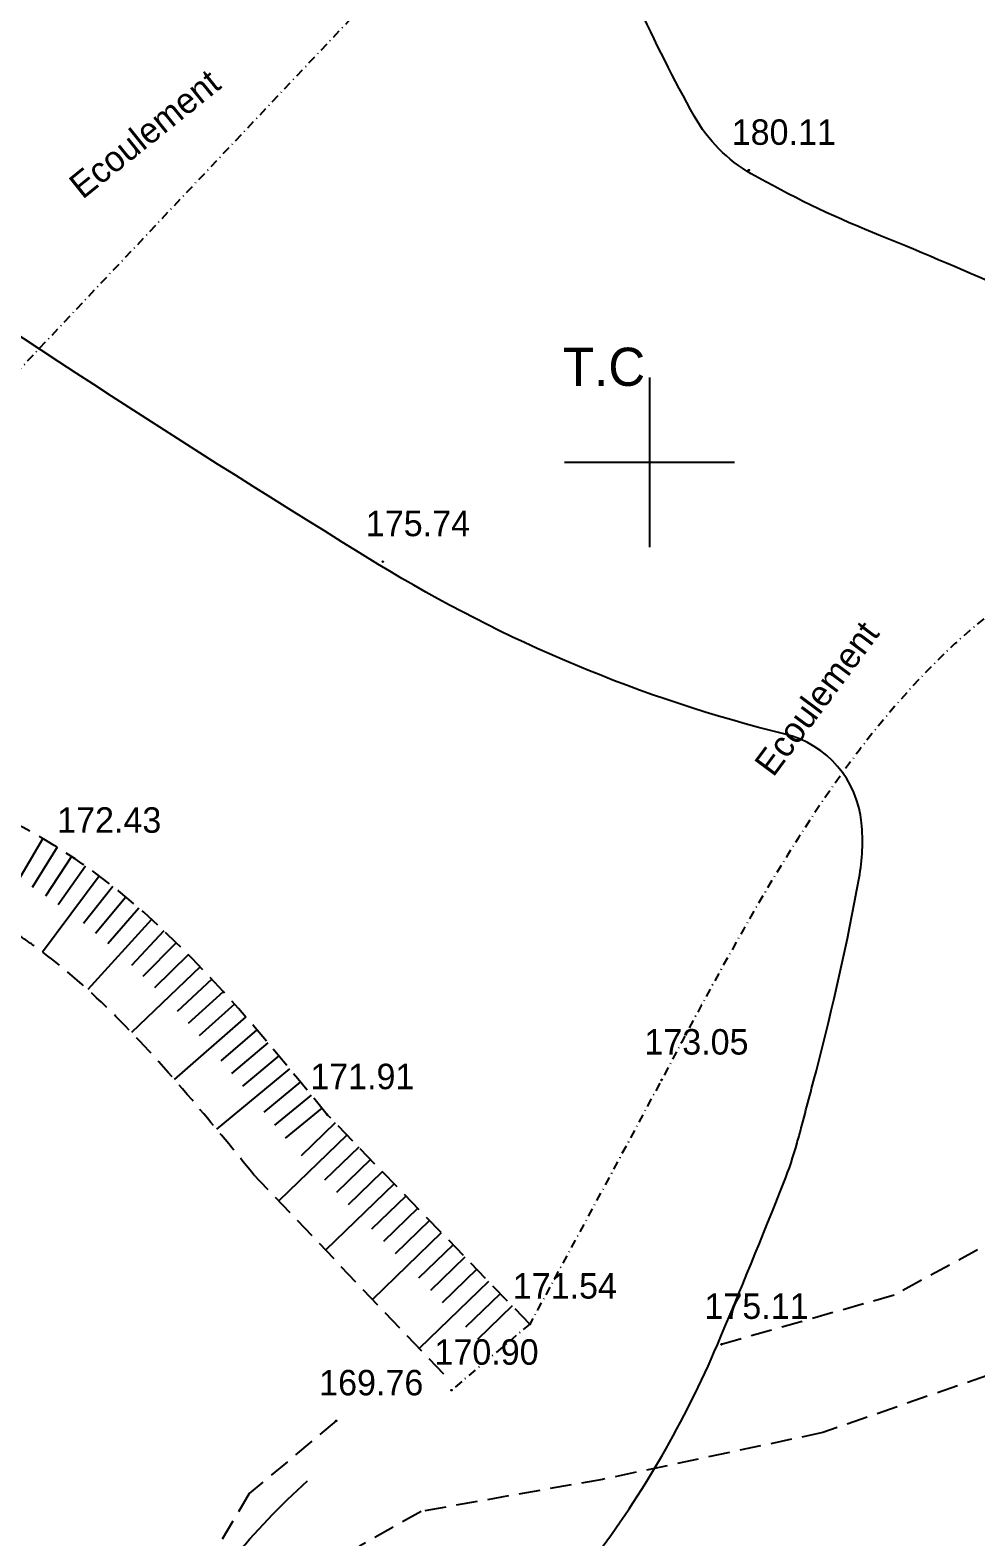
# Model space of a CAD drawing. Extents: x -83928 to -81707, y 15464 to 18601.
# Drawn here: x -82873 to -82761.5, y 16273.4 to 16450.9 of the extents above; entities that cross this region are included whole.
import ezdxf

# ---------------------------------------------------------------- set-up
doc = ezdxf.new("R2010")
doc.units = 0
doc.header["$MEASUREMENT"] = 0
for name, pattern in [('ACAD_ISO03W100', [30, 12, -18]), ('INTERROMPU', [0.75, 0.5, -0.25]), ('TIRETPTx2', [2, 1, -0.5, 0, -0.5])]:
    doc.linetypes.add(name, pattern=pattern)
doc.layers.add('ACCE', color=4, linetype='INTERROMPU', lineweight=25)
for name, color, linetype in [('ALT', 7, 'Continuous'), ('Carroyage 1', 7, 'Continuous'), ('CNiv_1', 1, 'Continuous'), ('CONST', 7, 'Continuous'), ('ECOULEMENT', 160, 'ACAD_ISO03W100'), ('LIMITE', 40, 'INTERROMPU'), ('POINTS', 3, 'Continuous'), ('Talus', 5, 'Continuous')]:
    doc.layers.add(name, color=color, linetype=linetype)

msp = doc.modelspace()

# ---------------------------------------------------------------- linework, layer by layer
at = {"linetype": 'ByBlock', "extrusion": (0.000932032, -0.005533, 0.999984)}
msp.add_line((-82823.34, 16290.64, 188.11), (-82823.38, 16290.68, 187.77), dxfattribs=at)
at = {"layer": 'ACCE', "linetype": 'INTERROMPU', "ltscale": 5, "extrusion": (0.000932032, -0.005533, 0.999984), "elevation": 22.18}
for points in [[(-82806.83, 16513.1), (-82782.95, 16488.83), (-82733.57, 16440.63), (-82695.79, 16411.37), (-82693, 16405.13), (-82687.37, 16397.64), (-82684.01, 16387.69), (-82628.98, 16241.97)], [(-82808.97, 16511), (-82785.07, 16486.71), (-82735.54, 16438.36), (-82698.23, 16409.46), (-82695.6, 16403.6), (-82690.06, 16396.22), (-82686.83, 16386.68), (-82631.79, 16240.91)]]:
    msp.add_lwpolyline(points, dxfattribs=at)
at = {"layer": 'Carroyage 1'}
for p, q in [((-82800, 16410), (-82800, 16390)), ((-82810, 16400), (-82790, 16400))]:
    msp.add_line(p, q, dxfattribs=at)
at = {"layer": 'CNiv_1'}
for points, elevation in [([(-82748.05, 16271.31, -0.033959), (-82746.67, 16276.33, -0.099007), (-82737.79, 16291.31, 0.118035), (-82730.8, 16304.2, 0.051266), (-82729.31, 16313.44, 0.052919), (-82729.75, 16322.5, 0.074435), (-82732.59, 16331.58, -0.078633), (-82735.2, 16340.2, -0.036321), (-82735.98, 16352.16, -0.03136), (-82735, 16366, -0.025526), (-82733.84, 16372.24, -0.014142), (-82730.86, 16383.29, -0.270566), (-82720.14, 16393.28, 0.652669), (-82718.6, 16401.2, 0.034922), (-82721.41, 16402.87, 0.00474), (-82743, 16413.5, 0.015991), (-82773.73, 16427.08, -0.033903), (-82788, 16434, -0.136243), (-82794.7, 16440.76, -0.042676), (-82807, 16468, -0.068556)], 180), ([(-82806.66, 16270.69, 0.062002), (-82792, 16296, 0.006288), (-82784.16, 16315.14, 0.026475), (-82782.6, 16319.8, 0.002662), (-82782.12, 16321.55, 0.00069), (-82780.33, 16328.33, 0.019005), (-82775.29, 16351.03, 0.068486), (-82775, 16357.5, 0.319335), (-82783.99, 16367.94, -0.077175), (-82832, 16388, -0.013299), (-82898.4, 16431.17, -0.121318)], 175), ([(-82797.67, 16110.67, -0.031681), (-82795.87, 16131.07, 0.055372), (-82795.4, 16142.8, 0.496642), (-82805.63, 16149.48, -0.255783), (-82825.67, 16152.67, -0.036679), (-82834.7, 16160.78, -0.037225), (-82842.33, 16170, -0.111159), (-82855.99, 16202.71, -0.100005), (-82855, 16242, -0.047795), (-82851.61, 16252.23, 0.09281), (-82850.33, 16257.67, 0.097092), (-82850.92, 16261.57, -0.104982), (-82851.4, 16265.2, -0.153458), (-82849.23, 16270.62, -0.038069), (-82840.31, 16279.97, -0.038069)], 170)]:
    msp.add_lwpolyline(points, format="xyb", dxfattribs=dict(at, elevation=elevation))
at = {"layer": 'ECOULEMENT', "linetype": 'TIRETPTx2', "extrusion": (0.000932032, -0.005533, 0.999984)}
for p, q in [((-82909.35, 16373.77, 189.38), (-82823.38, 16464.79, 189.81)), ((-82814.11, 16298.43, 188.18), (-82823.34, 16290.64, 188.11))]:
    msp.add_line(p, q, dxfattribs=at)
at = {"layer": 'ECOULEMENT', "linetype": 'TIRETPTx2'}
msp.add_spline([(-82628.18, 16424.17, 189.11), (-82644.17, 16423.65, 189.15), (-82672.92, 16413.59, 189.12), (-82694.16, 16404, 189.07), (-82750.82, 16388.06, 189.06), (-82798.6, 16327.19, 188.48), (-82814.11, 16298.43, 188.18)], degree=3, dxfattribs=at)
at = {"layer": 'LIMITE', "linetype": 'INTERROMPU', "ltscale": 5, "extrusion": (0.000932032, -0.005533, 0.999984)}
for p, q in [((-82814.11, 16298.43, 188.18), (-82837.98, 16323.11, 188.55)), ((-82846.7, 16316.11, 188.49), (-82823.8, 16292.04, 188.13))]:
    msp.add_line(p, q, dxfattribs=at)
for points, elevation in [([(-82742.57, 16331.65), (-82747.85, 16318.8), (-82758.18, 16309.33), (-82771.32, 16302.21), (-82791.66, 16296.4)], 20.87), ([(-82760.31, 16292.76), (-82779.72, 16286.01), (-82805.68, 16280.5), (-82827.07, 16276.73), (-82834.31, 16272.64), (-82837.25, 16267), (-82838.56, 16257.39), (-82840.97, 16243.65), (-82838.87, 16228.57), (-82813.79, 16202.27), (-82758.68, 16181.68), (-82751.01, 16171.63), (-82741.57, 16150.38), (-82747.48, 16104.32), (-82777.26, 16065.84), (-82805.7, 16045.54), (-82864.65, 16007.83), (-82897.44, 15966.1)], 21.1), ([(-82837.07, 16287.4), (-82847.32, 16278.82), (-82854.97, 16265.91), (-82857.93, 16255.36), (-82854.75, 16242.41), (-82851.19, 16224.95), (-82838, 16206.95), (-82823.52, 16195.38), (-82802.94, 16185.42), (-82782.05, 16165.84), (-82772.2, 16139.82), (-82771.65, 16109.27), (-82786.83, 16081.07), (-82816.97, 16051.01), (-82849.11, 16054.37), (-82876.37, 16022.07), (-82907.57, 15984.46)], 20.79)]:
    msp.add_lwpolyline(points, dxfattribs=dict(at, elevation=elevation))
at = {"layer": 'LIMITE', "linetype": 'INTERROMPU', "ltscale": 5}
msp.add_spline([(-82837.98, 16323.11, 188.55), (-82867.8, 16353.33, 189.01), (-82909.35, 16373.77, 189.38), (-82931.67, 16382.82, 189.56), (-82939.66, 16380.35, 189.56), (-82947.49, 16368.52, 189.44)], degree=3, dxfattribs=at)
msp.add_open_spline([(-82846.64, 16316.04, 188.49), (-82848.91, 16318.83, 188.53), (-82851.14, 16321.56, 188.57), (-82856.35, 16327.73, 188.66), (-82859.32, 16331.09, 188.71), (-82865.34, 16337.18, 188.8), (-82868.38, 16339.91, 188.85), (-82872.15, 16342.74, 188.89), (-82872.81, 16343.21, 188.9), (-82874.03, 16344.05, 188.91), (-82874.59, 16344.42, 188.92), (-82875.73, 16345.15, 188.93), (-82876.31, 16345.5, 188.94), (-82878.09, 16346.56, 188.96), (-82879.32, 16347.24, 188.97), (-82883.49, 16349.42, 189.01), (-82886.61, 16350.86, 189.04), (-82893.21, 16353.76, 189.09), (-82896.69, 16355.23, 189.12), (-82903.89, 16358.41, 189.18), (-82907.61, 16360.14, 189.21), (-82912.52, 16362.73, 189.26), (-82913.66, 16363.35, 189.27), (-82915.45, 16364.38, 189.29), (-82916.09, 16364.76, 189.3), (-82917.33, 16365.49, 189.31), (-82917.93, 16365.86, 189.32), (-82919.69, 16366.92, 189.33), (-82920.8, 16367.58, 189.34), (-82922.89, 16368.79, 189.37), (-82923.87, 16369.33, 189.38), (-82925.68, 16370.24, 189.39), (-82926.52, 16370.61, 189.4), (-82927.31, 16370.91, 189.41), (-82927.35, 16370.93, 189.41), (-82927.39, 16370.94, 189.41)], degree=3, knots=[0, 0, 0, 0, 10.474681, 10.474681, 24.565988, 24.565988, 38.657295, 38.657295, 41.632832, 41.632832, 44.112148, 44.112148, 46.591464, 46.591464, 51.550096, 51.550096, 62.787943, 62.787943, 74.02579, 74.02579, 85.263636, 85.263636, 88.650838, 88.650838, 90.592425, 90.592425, 92.534013, 92.534013, 96.417189, 96.417189, 100.300364, 100.300364, 104.18354, 104.18354, 104.401671, 104.401671, 104.401671, 104.401671], dxfattribs=at)
at = {"layer": 'POINTS', "extrusion": (0.002059, -0.012217, 0.999923)}
for centre in [(-82788.52, 16433.4, -182.42), (-82831.64, 16387.28, -182.42), (-82868.02, 16352.33, -182.42), (-82798.81, 16326.19, -182.42), (-82838.19, 16322.11, -182.42), (-82814.32, 16297.43, -182.42), (-82791.73, 16295.04, -182.42), (-82823.55, 16289.64, -182.42), (-82837.14, 16286.03, -182.42)]:
    msp.add_circle(centre, 0.05, dxfattribs=at)
at = {"layer": 'Talus', "linetype": 'ByBlock', "extrusion": (0.000932032, -0.005533, 0.999984)}
for p, q in [((-82871.51, 16355.65, 189.05), (-82877.17, 16346.02, 188.95)), ((-82869.8, 16354.62, 189.03), (-82872.75, 16349.87, 188.98)), ((-82868.12, 16353.54, 189.01), (-82871.2, 16348.88, 188.96)), ((-82864.85, 16351.23, 188.97), (-82871.55, 16342.28, 188.89)), ((-82866.47, 16352.41, 188.99), (-82869.69, 16347.84, 188.95)), ((-82863.26, 16350.01, 188.95), (-82866.73, 16345.63, 188.91)), ((-82861.71, 16348.75, 188.93), (-82865.28, 16344.45, 188.89)), ((-82860.19, 16347.46, 188.91), (-82863.86, 16343.24, 188.87)), ((-82858.69, 16346.13, 188.89), (-82866.21, 16337.85, 188.82)), ((-82857.23, 16344.77, 188.87), (-82861.06, 16340.71, 188.83)), ((-82855.78, 16343.38, 188.85), (-82859.7, 16339.39, 188.81)), ((-82852.97, 16340.54, 188.81), (-82861.04, 16332.81, 188.74)), ((-82854.37, 16341.97, 188.83), (-82858.34, 16338.05, 188.79)), ((-82851.6, 16339.09, 188.78), (-82855.69, 16335.27, 188.75)), ((-82850.25, 16337.61, 188.76), (-82854.38, 16333.85, 188.73)), ((-82848.91, 16336.13, 188.74), (-82853.08, 16332.41, 188.71)), ((-82847.59, 16334.63, 188.72), (-82856.01, 16327.28, 188.66)), ((-82846.28, 16333.11, 188.7), (-82850.52, 16329.47, 188.67)), ((-82844.98, 16331.59, 188.67), (-82849.25, 16327.98, 188.64)), ((-82843.69, 16330.06, 188.65), (-82847.98, 16326.48, 188.62)), ((-82842.42, 16328.52, 188.63), (-82851.03, 16321.39, 188.57)), ((-82841.14, 16326.98, 188.61), (-82845.46, 16323.43, 188.58)), ((-82839.88, 16325.43, 188.58), (-82844.2, 16321.89, 188.55)), ((-82838.61, 16323.88, 188.56), (-82842.94, 16320.35, 188.53)), ((-82835.66, 16320.71, 188.51), (-82843.69, 16312.95, 188.45)), ((-82837.05, 16322.15, 188.54), (-82841.06, 16318.27, 188.5)), ((-82834.27, 16319.28, 188.49), (-82838.29, 16315.39, 188.46)), ((-82832.88, 16317.84, 188.47), (-82836.91, 16313.94, 188.44)), ((-82831.49, 16316.4, 188.45), (-82835.52, 16312.5, 188.41)), ((-82830.1, 16314.96, 188.43), (-82838.18, 16307.15, 188.36)), ((-82828.71, 16313.52, 188.41), (-82832.75, 16309.61, 188.37)), ((-82827.32, 16312.09, 188.38), (-82831.37, 16308.17, 188.35)), ((-82825.93, 16310.65, 188.36), (-82829.98, 16306.73, 188.33)), ((-82824.54, 16309.21, 188.34), (-82832.66, 16301.35, 188.27)), ((-82823.15, 16307.77, 188.32), (-82827.22, 16303.84, 188.28)), ((-82821.76, 16306.34, 188.3), (-82825.83, 16302.4, 188.26)), ((-82820.37, 16304.9, 188.28), (-82824.45, 16300.95, 188.24)), ((-82818.98, 16303.46, 188.25), (-82827.15, 16295.56, 188.18)), ((-82817.59, 16302.02, 188.23), (-82821.68, 16298.07, 188.2)), ((-82816.2, 16300.59, 188.21), (-82820.29, 16296.62, 188.18))]:
    msp.add_line(p, q, dxfattribs=at)

# ---------------------------------------------------------------- texts
at = {"layer": 'ALT', "extrusion": (0.002059, -0.012217, 0.999923)}
for s, p in [('180.11', (-82790.52, 16436.4, -182.42)), ('175.74', (-82833.64, 16390.28, -182.42)), ('172.43', (-82870.02, 16355.33, -182.42)), ('173.05', (-82800.81, 16329.19, -182.42)), ('171.91', (-82840.19, 16325.11, -182.42)), ('171.54', (-82816.32, 16300.43, -182.42)), ('175.11', (-82793.73, 16298.04, -182.42)), ('170.90', (-82825.55, 16292.64, -182.42)), ('169.76', (-82839.14, 16289.03, -182.42))]:
    msp.add_text(s, height=3, rotation=359.9958, dxfattribs=at).set_placement(p)
at = {"layer": 'CONST', "linetype": 'ByBlock', "extrusion": (0.000932032, -0.005533, 0.999984)}
for s, height, rotation, p in [('Ecoulement', 3, 38.8068, (-82866.79, 16430.26, -162.28)), ('T.C', 4.5, 0.0032, (-82810.17, 16408.35, -162.28)), ('Ecoulement', 3, 53.3817, (-82785.38, 16362.14, -162.28))]:
    msp.add_text(s, height=height, rotation=rotation, dxfattribs=at).set_placement(p)

doc.saveas('drawing.dxf')
